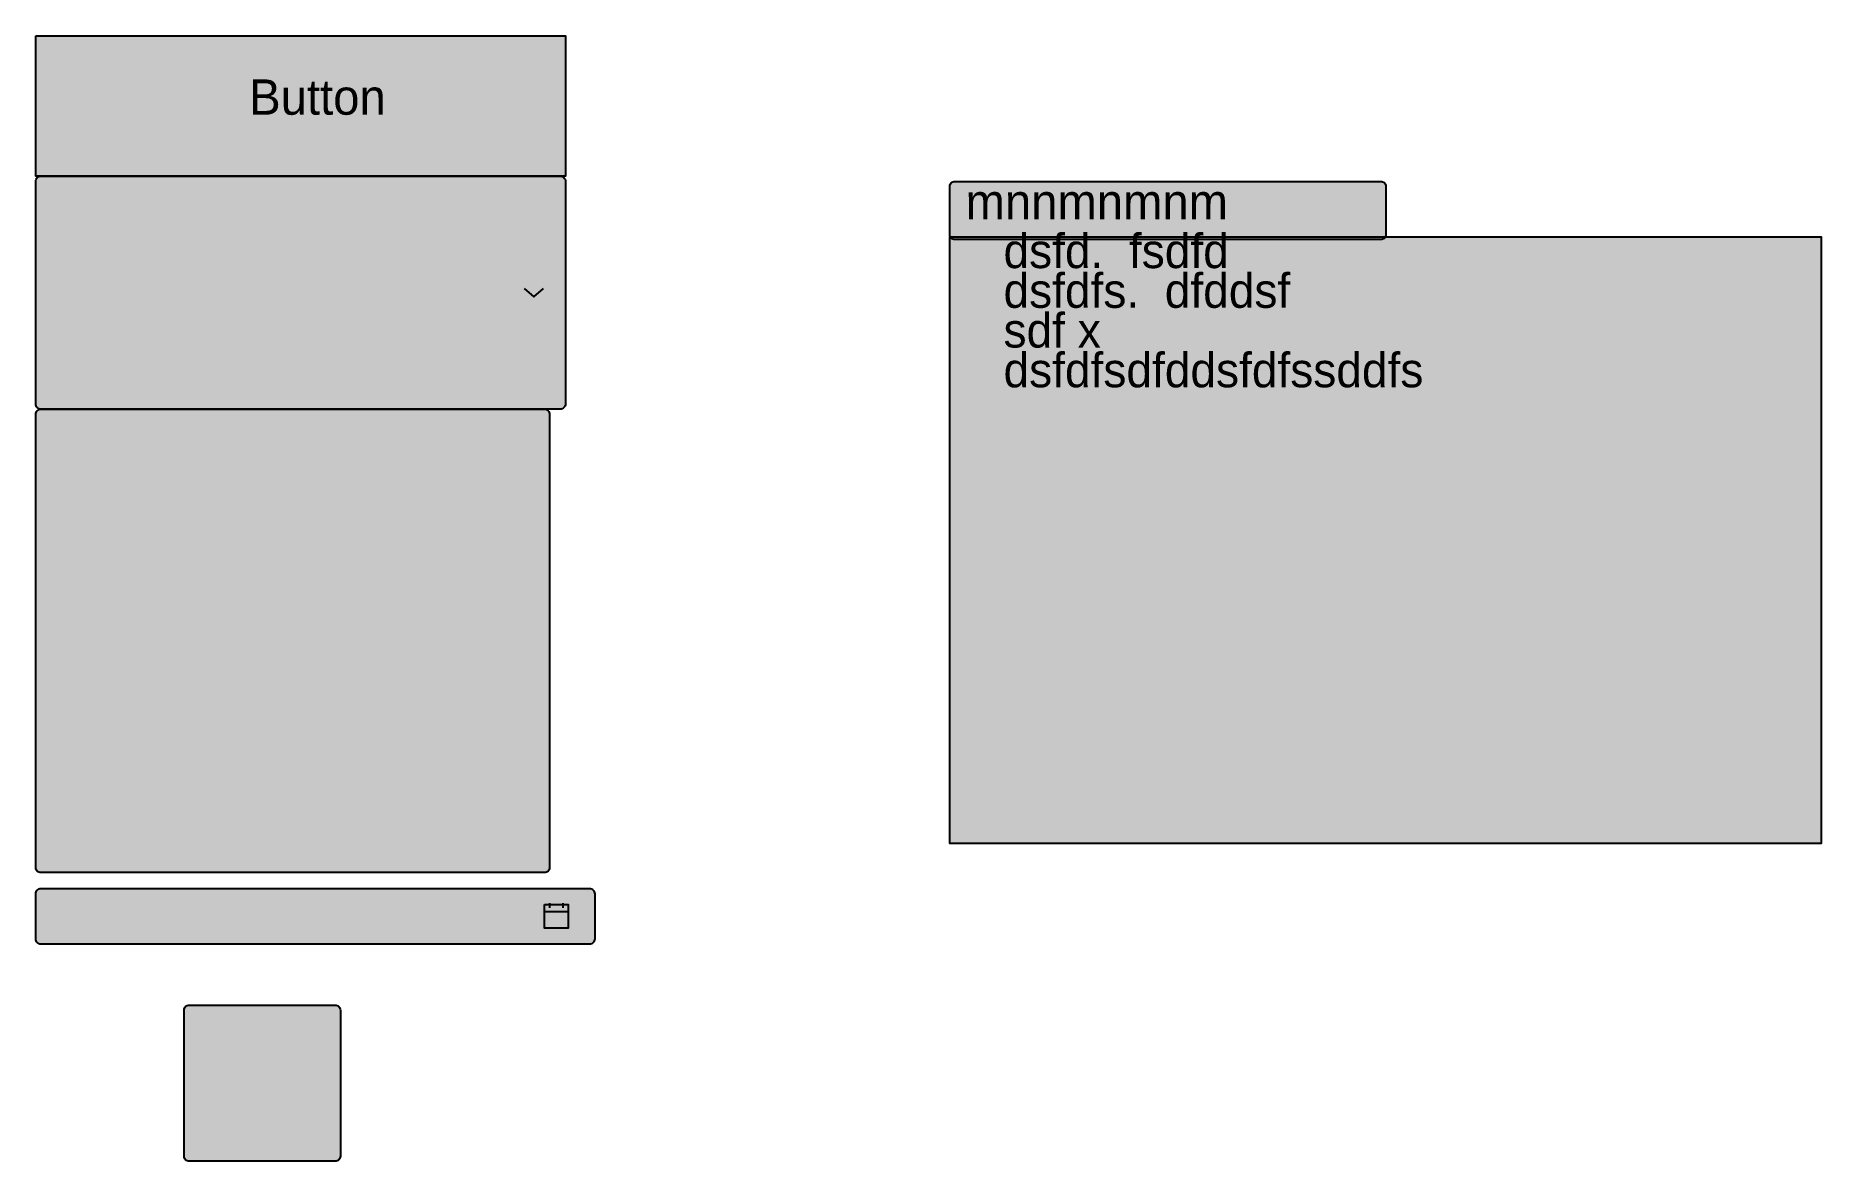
# Model space of a CAD drawing. Extents: x 62 to 736, y 236 to 661.
import ezdxf

# ---------------------------------------------------------------- set-up
doc = ezdxf.new("R2010")
doc.units = 0

msp = doc.modelspace()

# ---------------------------------------------------------------- hatches: boundary and pattern name
at = {"true_color": 0xe9e9ed}
msp.add_hatch(color=256, dxfattribs=at).paths.add_polyline_path([(62, 661), (262, 661), (262, 608), (62, 608)], flags=0)
at = {"true_color": 0xffffff}
for points in [[(64, 608), (260, 608), (260, 608), (260.39, 607.96), (260.77, 607.85), (261.11, 607.66), (261.41, 607.41), (261.66, 607.11), (261.85, 606.77), (261.96, 606.39), (262, 606), (262, 522), (262, 522), (261.96, 521.61), (261.85, 521.23), (261.66, 520.89), (261.41, 520.59), (261.11, 520.34), (260.77, 520.15), (260.39, 520.04), (260, 520), (64, 520), (64, 520), (63.61, 520.04), (63.23, 520.15), (62.89, 520.34), (62.59, 520.59), (62.34, 520.89), (62.15, 521.23), (62.04, 521.61), (62, 522), (62, 606), (62, 606), (62.04, 606.39), (62.15, 606.77), (62.34, 607.11), (62.59, 607.41), (62.89, 607.66), (63.23, 607.85), (63.61, 607.96), (64, 608)], [(409, 606), (569.67, 606), (569.67, 606), (570.06, 605.96), (570.43, 605.85), (570.78, 605.66), (571.08, 605.41), (571.33, 605.11), (571.51, 604.77), (571.63, 604.39), (571.67, 604), (571.67, 586), (571.67, 586), (571.63, 585.61), (571.51, 585.23), (571.33, 584.89), (571.08, 584.59), (570.78, 584.34), (570.43, 584.15), (570.06, 584.04), (569.67, 584), (409, 584), (409, 584), (408.61, 584.04), (408.23, 584.15), (407.89, 584.34), (407.59, 584.59), (407.34, 584.89), (407.15, 585.23), (407.04, 585.61), (407, 586), (407, 604), (407, 604), (407.04, 604.39), (407.15, 604.77), (407.34, 605.11), (407.59, 605.41), (407.89, 605.66), (408.23, 605.85), (408.61, 605.96), (409, 606)], [(64, 520), (254, 520), (254, 520), (254.39, 519.96), (254.77, 519.85), (255.11, 519.66), (255.41, 519.41), (255.66, 519.11), (255.85, 518.77), (255.96, 518.39), (256, 518), (256, 347), (256, 347), (255.96, 346.61), (255.85, 346.23), (255.66, 345.89), (255.41, 345.59), (255.11, 345.34), (254.77, 345.15), (254.39, 345.04), (254, 345), (64, 345), (64, 345), (63.61, 345.04), (63.23, 345.15), (62.89, 345.34), (62.59, 345.59), (62.34, 345.89), (62.15, 346.23), (62.04, 346.61), (62, 347), (62, 518), (62, 518), (62.04, 518.39), (62.15, 518.77), (62.34, 519.11), (62.59, 519.41), (62.89, 519.66), (63.23, 519.85), (63.61, 519.96), (64, 520)], [(64, 339), (271, 339), (271, 339), (271.39, 338.96), (271.77, 338.85), (272.11, 338.66), (272.41, 338.41), (272.66, 338.11), (272.85, 337.77), (272.96, 337.39), (273, 337), (273, 320), (273, 320), (272.96, 319.61), (272.85, 319.23), (272.66, 318.89), (272.41, 318.59), (272.11, 318.34), (271.77, 318.15), (271.39, 318.04), (271, 318), (64, 318), (64, 318), (63.61, 318.04), (63.23, 318.15), (62.89, 318.34), (62.59, 318.59), (62.34, 318.89), (62.15, 319.23), (62.04, 319.61), (62, 320), (62, 337), (62, 337), (62.04, 337.39), (62.15, 337.77), (62.34, 338.11), (62.59, 338.41), (62.89, 338.66), (63.23, 338.85), (63.61, 338.96), (64, 339)], [(120, 295), (175, 295), (175, 295), (175.39, 294.96), (175.77, 294.85), (176.11, 294.66), (176.41, 294.41), (176.66, 294.11), (176.85, 293.77), (176.96, 293.39), (177, 293), (177, 238), (177, 238), (176.96, 237.61), (176.85, 237.23), (176.66, 236.89), (176.41, 236.59), (176.11, 236.34), (175.77, 236.15), (175.39, 236.04), (175, 236), (120, 236), (120, 236), (119.61, 236.04), (119.23, 236.15), (118.89, 236.34), (118.59, 236.59), (118.34, 236.89), (118.15, 237.23), (118.04, 237.61), (118, 238), (118, 293), (118, 293), (118.04, 293.39), (118.15, 293.77), (118.34, 294.11), (118.59, 294.41), (118.89, 294.66), (119.23, 294.85), (119.61, 294.96), (120, 295)]]:
    msp.add_hatch(color=256, dxfattribs=at).paths.add_polyline_path(points, flags=0)
at = {"true_color": 0xc21f1f}
msp.add_hatch(color=256, dxfattribs=at).paths.add_polyline_path([(407, 585), (736, 585), (736, 356), (407, 356)], flags=0)

# ---------------------------------------------------------------- linework, layer by layer
at = {"true_color": 0x8f8f9d}
for points in [[(62, 661), (262, 661), (262, 608), (62, 608)], [(64, 608), (260, 608), (260, 608), (260.39, 607.96), (260.77, 607.85), (261.11, 607.66), (261.41, 607.41), (261.66, 607.11), (261.85, 606.77), (261.96, 606.39), (262, 606), (262, 522), (262, 522), (261.96, 521.61), (261.85, 521.23), (261.66, 520.89), (261.41, 520.59), (261.11, 520.34), (260.77, 520.15), (260.39, 520.04), (260, 520), (64, 520), (64, 520), (63.61, 520.04), (63.23, 520.15), (62.89, 520.34), (62.59, 520.59), (62.34, 520.89), (62.15, 521.23), (62.04, 521.61), (62, 522), (62, 606), (62, 606), (62.04, 606.39), (62.15, 606.77), (62.34, 607.11), (62.59, 607.41), (62.89, 607.66), (63.23, 607.85), (63.61, 607.96), (64, 608)], [(409, 606), (569.67, 606), (569.67, 606), (570.06, 605.96), (570.43, 605.85), (570.78, 605.66), (571.08, 605.41), (571.33, 605.11), (571.51, 604.77), (571.63, 604.39), (571.67, 604), (571.67, 586), (571.67, 586), (571.63, 585.61), (571.51, 585.23), (571.33, 584.89), (571.08, 584.59), (570.78, 584.34), (570.43, 584.15), (570.06, 584.04), (569.67, 584), (409, 584), (409, 584), (408.61, 584.04), (408.23, 584.15), (407.89, 584.34), (407.59, 584.59), (407.34, 584.89), (407.15, 585.23), (407.04, 585.61), (407, 586), (407, 604), (407, 604), (407.04, 604.39), (407.15, 604.77), (407.34, 605.11), (407.59, 605.41), (407.89, 605.66), (408.23, 605.85), (408.61, 605.96), (409, 606)], [(64, 520), (254, 520), (254, 520), (254.39, 519.96), (254.77, 519.85), (255.11, 519.66), (255.41, 519.41), (255.66, 519.11), (255.85, 518.77), (255.96, 518.39), (256, 518), (256, 347), (256, 347), (255.96, 346.61), (255.85, 346.23), (255.66, 345.89), (255.41, 345.59), (255.11, 345.34), (254.77, 345.15), (254.39, 345.04), (254, 345), (64, 345), (64, 345), (63.61, 345.04), (63.23, 345.15), (62.89, 345.34), (62.59, 345.59), (62.34, 345.89), (62.15, 346.23), (62.04, 346.61), (62, 347), (62, 518), (62, 518), (62.04, 518.39), (62.15, 518.77), (62.34, 519.11), (62.59, 519.41), (62.89, 519.66), (63.23, 519.85), (63.61, 519.96), (64, 520)], [(64, 339), (271, 339), (271, 339), (271.39, 338.96), (271.77, 338.85), (272.11, 338.66), (272.41, 338.41), (272.66, 338.11), (272.85, 337.77), (272.96, 337.39), (273, 337), (273, 320), (273, 320), (272.96, 319.61), (272.85, 319.23), (272.66, 318.89), (272.41, 318.59), (272.11, 318.34), (271.77, 318.15), (271.39, 318.04), (271, 318), (64, 318), (64, 318), (63.61, 318.04), (63.23, 318.15), (62.89, 318.34), (62.59, 318.59), (62.34, 318.89), (62.15, 319.23), (62.04, 319.61), (62, 320), (62, 337), (62, 337), (62.04, 337.39), (62.15, 337.77), (62.34, 338.11), (62.59, 338.41), (62.89, 338.66), (63.23, 338.85), (63.61, 338.96), (64, 339)]]:
    msp.add_lwpolyline(points, close=True, dxfattribs=at)
at = {"true_color": 0x000000}
msp.add_lwpolyline([(407, 585), (736, 585), (736, 356), (407, 356)], close=True, dxfattribs=at)
at = {"true_color": 0x505050}
msp.add_lwpolyline([(246.33, 565.61), (250, 562.39), (253.67, 565.61)], dxfattribs=at)
at = {"true_color": 0x000000}
for points in [[(254, 333), (263, 333), (263, 324), (254, 324), (254, 333)], [(254, 330.3), (263, 330.3)], [(255.98, 333.45), (255.98, 331.74)], [(261.02, 333.45), (261.02, 331.74)]]:
    msp.add_lwpolyline(points, dxfattribs=at)
at = {"true_color": 0x767676}
msp.add_lwpolyline([(120, 295), (175, 295), (175, 295), (175.39, 294.96), (175.77, 294.85), (176.11, 294.66), (176.41, 294.41), (176.66, 294.11), (176.85, 293.77), (176.96, 293.39), (177, 293), (177, 238), (177, 238), (176.96, 237.61), (176.85, 237.23), (176.66, 236.89), (176.41, 236.59), (176.11, 236.34), (175.77, 236.15), (175.39, 236.04), (175, 236), (120, 236), (120, 236), (119.61, 236.04), (119.23, 236.15), (118.89, 236.34), (118.59, 236.59), (118.34, 236.89), (118.15, 237.23), (118.04, 237.61), (118, 238), (118, 293), (118, 293), (118.04, 293.39), (118.15, 293.77), (118.34, 294.11), (118.59, 294.41), (118.89, 294.66), (119.23, 294.85), (119.61, 294.96), (120, 295)], close=True, dxfattribs=at)

# ---------------------------------------------------------------- texts
at = {"true_color": 0x000000}
for s, height, p in [('Button', 13.333, (142.58, 631.17)), ('mnnmnmnm', 13.333, (412.99, 591.67)), ('    dsfd.  fsdfd', 13, (408, 573.25)), ('    dsfdfs.  dfddsf', 13, (408, 558.25)), ('    sdf x', 13, (408, 543.25)), ('    dsfdfsdfddsfdfssddfs ', 13, (408, 528.25))]:
    msp.add_text(s, height=height, dxfattribs=at).set_placement(p)

doc.saveas('drawing.dxf')
